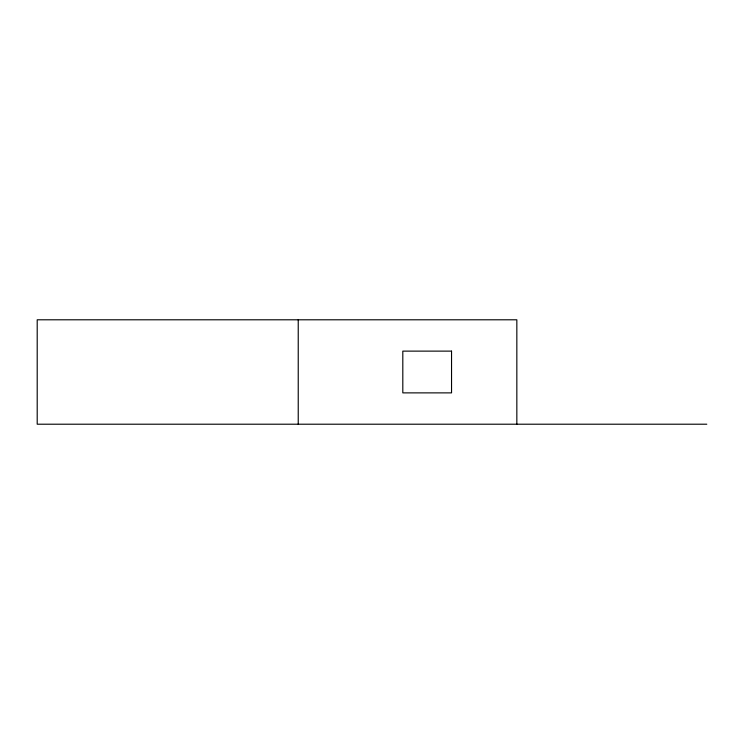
<?xml version="1.0" encoding="UTF-8"?>
<svg xmlns="http://www.w3.org/2000/svg" width="744" height="744" viewBox="0 0 744 744"><rect width="100%" height="100%" fill="white"/><g stroke="black" fill="none" stroke-linecap="round" stroke-linejoin="round"><path stroke-width="1.12" d="M706.8 424.21L37.2 424.21L37.2 319.79L516.838 319.79L516.838 424.21M298.232 319.79L298.232 424.21M451.543 351.122L402.811 351.122L402.811 392.879L451.543 392.879L451.543 351.122"/></g></svg>
